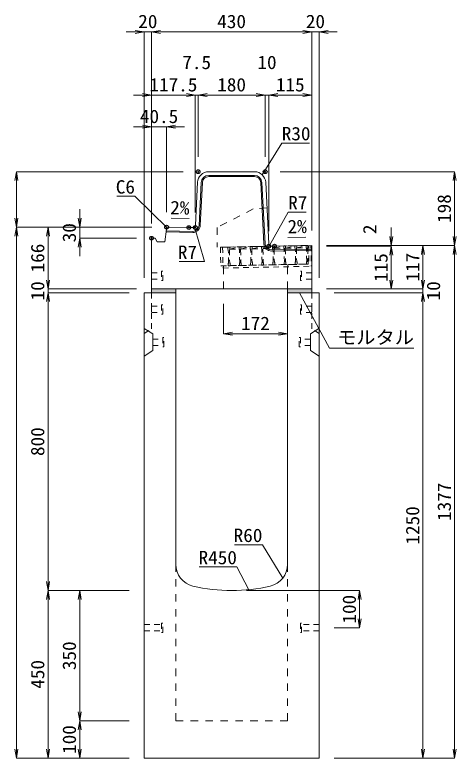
# Model space of a CAD drawing. Units: millimetres at full size. Extents: x -22536 to 51867, y -19720 to 38340.
# Drawn here: x 19818 to 21003, y -8970 to -6974 of the extents above; entities that cross this region are included whole.
import ezdxf
from ezdxf.enums import TextEntityAlignment as Align

# ---------------------------------------------------------------- set-up
doc = ezdxf.new("R2010")
doc.units = ezdxf.units.MM
doc.header["$LTSCALE"] = 20
doc.header["$PDMODE"] = 32
doc.header["$PDSIZE"] = 10
doc.linetypes.add('USER1', pattern=[2, 1, -1])
doc.linetypes.add('USER2', pattern=[1.35, 0.75, -0.6])
for name, color, linetype, lineweight in [('インサート', 3, 'USER2', 9), ('グレーチング', 7, 'USER2', 5), ('モルタル', 7, 'Continuous', 9), ('受枠', 3, 'USER2', 9), ('寸法線', 7, 'Continuous', 13), ('引出線', 4, 'Continuous', 13), ('本体', 2, 'Continuous', 13), ('目地', 132, 'Continuous', 5)]:
    doc.layers.add(name, color=color, linetype=linetype, lineweight=lineweight)
doc.layers.add('作業エリア', color=11, linetype='Continuous')
doc.styles.add('ＭＳ 明朝', font='')
doc.styles.get('ＭＳ 明朝').set_extended_font_data('MS Mincho')

# ---------------------------------------------------------------- blocks, each defined once
blk = doc.blocks.new('open_arrow')
at = {"color": 0, "linetype": 'Continuous', "lineweight": -2}
blk.add_lwpolyline([(7.5, 1.25), (0, 0), (7.5, -1.25)], dxfattribs=at)

msp = doc.modelspace()

# ---------------------------------------------------------------- hatches: boundary and pattern name
at = {"layer": 'モルタル'}
for points in [[(20250, -7720), (20250, -7710), (20185, -7710), (20185, -7720)], [(20615, -7720), (20615, -7710), (20550, -7710), (20550, -7720)]]:
    msp.add_hatch(color=256, dxfattribs=at).paths.add_polyline_path(points)

# ---------------------------------------------------------------- linework, layer by layer
at = {"layer": 'インサート'}
for p, q in [((20215, -7662.5), (20212, -7662.5)), ((20212, -7662.5), (20212, -7687.5)), ((20215, -7687.5), (20215, -7662.5)), ((20585, -7662.5), (20588, -7662.5)), ((20585, -7687.5), (20585, -7662.5)), ((20588, -7662.5), (20588, -7687.5)), ((20185, -7666.5), (20212, -7666.5)), ((20185, -7666.5), (20185, -7683.5)), ((20185, -7683.5), (20212, -7683.5)), ((20615, -7666.5), (20588, -7666.5)), ((20615, -7683.5), (20588, -7683.5)), ((20615, -7666.5), (20615, -7683.5)), ((20212, -7687.5), (20215, -7687.5)), ((20588, -7687.5), (20585, -7687.5)), ((20185, -7756.5), (20212, -7756.5)), ((20185, -7756.5), (20185, -7773.5)), ((20215, -7752.5), (20212, -7752.5)), ((20212, -7752.5), (20212, -7777.5)), ((20215, -7777.5), (20215, -7752.5)), ((20585, -7752.5), (20588, -7752.5)), ((20585, -7777.5), (20585, -7752.5)), ((20588, -7752.5), (20588, -7777.5)), ((20615, -7756.5), (20588, -7756.5)), ((20615, -7756.5), (20615, -7773.5)), ((20185, -7773.5), (20212, -7773.5)), ((20212, -7777.5), (20215, -7777.5)), ((20588, -7777.5), (20585, -7777.5)), ((20615, -7773.5), (20588, -7773.5)), ((20188.2, -7844.5), (20215.2, -7844.5)), ((20188.2, -7844.5), (20188.2, -7861.5)), ((20218.2, -7840.5), (20215.2, -7840.5)), ((20215.2, -7840.5), (20215.2, -7865.5)), ((20218.2, -7865.5), (20218.2, -7840.5)), ((20581.8, -7840.5), (20584.8, -7840.5)), ((20581.8, -7865.5), (20581.8, -7840.5)), ((20584.8, -7840.5), (20584.8, -7865.5)), ((20611.8, -7844.5), (20584.8, -7844.5)), ((20611.8, -7844.5), (20611.8, -7861.5)), ((20188.2, -7861.5), (20215.2, -7861.5)), ((20611.8, -7861.5), (20584.8, -7861.5)), ((20215.2, -7865.5), (20218.2, -7865.5)), ((20584.8, -7865.5), (20581.8, -7865.5)), ((20165, -8611.5), (20212, -8611.5)), ((20165, -8611.5), (20165, -8628.5)), ((20215, -8607.5), (20212, -8607.5)), ((20212, -8607.5), (20212, -8632.5)), ((20215, -8632.5), (20215, -8607.5)), ((20588, -8607.5), (20585, -8607.5)), ((20585, -8607.5), (20585, -8632.5)), ((20588, -8632.5), (20588, -8607.5)), ((20635, -8611.5), (20588, -8611.5)), ((20635, -8628.5), (20635, -8611.5)), ((20165, -8628.5), (20212, -8628.5)), ((20212, -8632.5), (20215, -8632.5)), ((20585, -8632.5), (20588, -8632.5)), ((20635, -8628.5), (20588, -8628.5))]:
    msp.add_line(p, q, dxfattribs=at)
at = {"layer": 'グレーチング'}
for p, q in [((20389.92, -7597.5), (20604.88, -7593.2)), ((20395.04, -7603.4), (20419.92, -7596.9)), ((20395.04, -7603.4), (20420.04, -7602.9)), ((20425.04, -7602.8), (20449.91, -7596.3)), ((20425.04, -7602.8), (20450.03, -7602.3)), ((20455.03, -7602.2), (20479.91, -7595.7)), ((20455.03, -7602.2), (20480.03, -7601.7)), ((20485.03, -7601.6), (20509.9, -7595.1)), ((20485.03, -7601.6), (20510.02, -7601.1)), ((20515.02, -7601), (20539.89, -7594.5)), ((20515.02, -7601), (20540.01, -7600.5)), ((20545.01, -7600.4), (20569.89, -7593.9)), ((20545.01, -7600.4), (20570.01, -7599.9)), ((20575.01, -7599.8), (20599.88, -7593.3)), ((20575.01, -7599.8), (20600, -7599.3)), ((20390.92, -7647.49), (20605.88, -7643.19))]:
    msp.add_line(p, q, dxfattribs=at)
for points in [[(20389.92, -7597.5), (20394.92, -7597.4), (20395.04, -7603.4), (20394.06, -7604.42), (20394.78, -7640.41), (20395.8, -7641.39), (20395.92, -7647.39), (20390.92, -7647.49), (20390.8, -7641.49), (20391.78, -7640.47), (20391.06, -7604.48), (20390.04, -7603.5)], [(20419.92, -7596.9), (20424.92, -7596.8), (20425.04, -7602.8), (20424.06, -7603.82), (20424.78, -7639.81), (20425.8, -7640.79), (20425.92, -7646.79), (20420.92, -7646.89), (20420.8, -7640.89), (20421.78, -7639.87), (20421.06, -7603.88), (20420.04, -7602.9)], [(20449.91, -7596.3), (20454.91, -7596.2), (20455.03, -7602.2), (20454.05, -7603.22), (20454.77, -7639.21), (20455.79, -7640.19), (20455.91, -7646.19), (20450.91, -7646.29), (20450.79, -7640.29), (20451.77, -7639.27), (20451.05, -7603.28), (20450.03, -7602.3)], [(20479.91, -7595.7), (20484.91, -7595.6), (20485.03, -7601.6), (20484.05, -7602.62), (20484.77, -7638.61), (20485.79, -7639.59), (20485.91, -7645.59), (20480.91, -7645.69), (20480.79, -7639.69), (20481.77, -7638.67), (20481.05, -7602.68), (20480.03, -7601.7)], [(20509.9, -7595.1), (20514.9, -7595), (20515.02, -7601), (20514.04, -7602.02), (20514.76, -7638.01), (20515.78, -7638.99), (20515.9, -7644.99), (20510.9, -7645.09), (20510.78, -7639.09), (20511.76, -7638.07), (20511.04, -7602.08), (20510.02, -7601.1)], [(20539.89, -7594.5), (20544.89, -7594.4), (20545.01, -7600.4), (20544.03, -7601.42), (20544.75, -7637.41), (20545.77, -7638.39), (20545.89, -7644.39), (20540.89, -7644.49), (20540.77, -7638.49), (20541.75, -7637.47), (20541.03, -7601.48), (20540.01, -7600.5)], [(20569.89, -7593.9), (20574.89, -7593.8), (20575.01, -7599.8), (20574.03, -7600.82), (20574.75, -7636.81), (20575.77, -7637.79), (20575.89, -7643.79), (20570.89, -7643.89), (20570.77, -7637.89), (20571.75, -7636.87), (20571.03, -7600.88), (20570.01, -7599.9)], [(20599.88, -7593.3), (20604.88, -7593.2), (20605, -7599.2), (20604.02, -7600.22), (20604.74, -7636.21), (20605.76, -7637.19), (20605.88, -7643.19), (20600.88, -7643.29), (20600.76, -7637.29), (20601.74, -7636.27), (20601.02, -7600.28), (20600, -7599.3)]]:
    msp.add_lwpolyline(points, close=True, dxfattribs=at)
at = {"layer": 'モルタル'}
for points in [[(20185, -7710), (20250, -7710), (20250, -7720), (20185, -7720)], [(20550, -7710), (20615, -7710), (20615, -7720), (20550, -7720)]]:
    msp.add_lwpolyline(points, close=True, dxfattribs=at)
at = {"layer": '作業エリア'}
for p in [(20310, -7395), (20490, -7395), (20225.5, -7543.81), (20285, -7545), (20302.5, -7545), (20185, -7573.81), (20500, -7595), (20515, -7595)]:
    msp.add_point(p, dxfattribs=at)
at = {"layer": '受枠'}
for p, q in [((20369.93, -7597.9), (20612.88, -7593.04)), ((20369.93, -7597.9), (20370.93, -7647.89)), ((20375.93, -7597.78), (20377.05, -7653.77)), ((20606.88, -7593.16), (20607.88, -7643.15)), ((20612.88, -7593.04), (20614, -7649.03)), ((20370.93, -7647.89), (20607.88, -7643.15)), ((20550.89, -7644.29), (20551.01, -7650.29)), ((20377.05, -7653.77), (20614, -7649.03))]:
    msp.add_line(p, q, dxfattribs=at)
at = {"layer": '寸法線'}
for p, q in [((20233, -7019.42), (20117, -7019.42)), ((20165, -7680), (20165, -7019.42)), ((20185, -7019.42), (20615, -7019.42)), ((20185, -7533.81), (20185, -7019.42)), ((20185, -7533.81), (20185, -7019.42)), ((20567, -7019.42), (20683, -7019.42)), ((20615, -7553), (20615, -7019.42)), ((20615, -7553), (20615, -7019.42)), ((20635, -7680), (20635, -7019.42)), ((20137, -7189.42), (20302.5, -7189.42)), ((20185, -7533.81), (20185, -7189.42)), ((20254.5, -7189.42), (20358, -7189.42)), ((20302.5, -7505), (20302.5, -7189.42)), ((20302.5, -7505), (20302.5, -7189.42)), ((20310, -7355), (20310, -7189.42)), ((20310, -7189.42), (20490, -7189.42)), ((20310, -7355), (20310, -7189.42)), ((20442, -7189.42), (20548, -7189.42)), ((20490, -7355), (20490, -7189.42)), ((20490, -7355), (20490, -7189.42)), ((20500, -7555), (20500, -7189.42)), ((20500, -7189.42), (20615, -7189.42)), ((20500, -7555), (20500, -7189.42)), ((20615, -7553), (20615, -7189.42)), ((20137, -7274.42), (20273.5, -7274.42)), ((20185, -7533.81), (20185, -7274.42)), ((20225.5, -7503.81), (20225.5, -7274.42)), ((19822.06, -7395), (19822.06, -7543.81)), ((20270, -7395), (19822.06, -7395)), ((20530, -7395), (20998.78, -7395)), ((20998.78, -7395), (20998.78, -7593)), ((19992.06, -7495.81), (19992.06, -7621.81)), ((20185.5, -7543.81), (19822.06, -7543.81)), ((19822.06, -8970), (19822.06, -7543.81)), ((20185.5, -7543.81), (19822.06, -7543.81)), ((19907.06, -7543.81), (19907.06, -7710)), ((20185.5, -7543.81), (19907.06, -7543.81)), ((20185.5, -7543.81), (19992.06, -7543.81)), ((20828.78, -7545), (20828.78, -7643)), ((20145, -7573.81), (19992.06, -7573.81)), ((20655, -7593), (20828.78, -7593)), ((20655, -7593), (20913.78, -7593)), ((20655, -7593), (20998.78, -7593)), ((20655, -7593), (20998.78, -7593)), ((20655, -7595), (20828.78, -7595)), ((20655, -7595), (20828.78, -7595)), ((20828.78, -7595), (20828.78, -7710)), ((20913.78, -7593), (20913.78, -7710)), ((20998.78, -7593), (20998.78, -8970)), ((19907.06, -7662), (19907.06, -7768)), ((20913.78, -7662), (20913.78, -7768)), ((20145, -7710), (19907.06, -7710)), ((20145, -7710), (19907.06, -7710)), ((20125, -7720), (19907.06, -7720)), ((19907.06, -7720), (19907.06, -8520)), ((20125, -7720), (19907.06, -7720)), ((20655, -7710), (20828.78, -7710)), ((20655, -7710), (20913.78, -7710)), ((20655, -7710), (20913.78, -7710)), ((20675, -7720), (20913.78, -7720)), ((20675, -7720), (20913.78, -7720)), ((20913.78, -7720), (20913.78, -8970)), ((20378, -7750), (20378, -7830.23)), ((20378, -7830.23), (20550, -7830.23)), ((20125, -8520), (19907.06, -8520)), ((19907.06, -8970), (19907.06, -8520)), ((20125, -8520), (19907.06, -8520)), ((19992.06, -8520), (19992.06, -8870)), ((20125, -8520), (19992.06, -8520)), ((20440, -8520), (20743.78, -8520)), ((20743.78, -8520), (20743.78, -8620)), ((20675, -8620), (20743.78, -8620)), ((20125, -8870), (19992.06, -8870)), ((19992.06, -8870), (19992.06, -8970)), ((20125, -8870), (19992.06, -8870)), ((20125, -8970), (19822.06, -8970)), ((20125, -8970), (19907.06, -8970)), ((20125, -8970), (19992.06, -8970)), ((20675, -8970), (20913.78, -8970)), ((20675, -8970), (20998.78, -8970))]:
    msp.add_line(p, q, dxfattribs=at)
at = {"layer": '引出線'}
for points in [[(20482.14, -7403.26), (20534.6, -7317.93), (20609.27, -7317.93)], [(20228.13, -7546.85), (20140.5, -7461.04), (20092.16, -7461.04)], [(20501.83, -7593.07), (20551.86, -7503.47), (20599.79, -7503.47)], [(20286.1, -7520.96), (20237.36, -7519.98), (20286.11, -7520.96)], [(20300.67, -7543.07), (20327.18, -7636.44), (20259.25, -7636.44)], [(20550.86, -7571.41), (20599.57, -7570.44), (20550.83, -7571.41)], [(20582.5, -7720), (20663.13, -7869.03), (20889.05, -7869.03)], [(20537.07, -8486.68), (20482.66, -8396.79), (20407.98, -8396.79)], [(20446.44, -8517.6), (20414.22, -8456.45), (20313.21, -8456.45)]]:
    msp.add_lwpolyline(points, dxfattribs=at)
at = {"layer": '本体'}
for p, q in [((20338.54, -7395), (20461.46, -7395)), ((20302.83, -7538.35), (20308.57, -7423.5)), ((20499.67, -7588.35), (20491.43, -7423.5)), ((20224.76, -7549.76), (20231.5, -7543.93)), ((20231.5, -7543.93), (20285, -7545)), ((20285, -7545), (20295.84, -7545)), ((20224.76, -7549.76), (20220.5, -7583.81)), ((20185, -7710), (20185, -7573.81)), ((20195, -7573.81), (20185, -7573.81)), ((20200, -7583.81), (20195, -7573.81)), ((20220.5, -7583.81), (20200, -7583.81)), ((20515, -7595), (20506.66, -7595)), ((20615, -7593), (20515, -7595)), ((20615, -7710), (20615, -7593)), ((20165, -7720), (20165, -8970)), ((20165, -7720), (20250, -7720)), ((20185, -7710), (20615, -7710)), ((20250, -7720), (20250, -8449.47)), ((20550, -7720), (20635, -7720)), ((20550, -7720), (20550, -8449.47)), ((20635, -7720), (20635, -8970)), ((20165, -8970), (20635, -8970))]:
    msp.add_line(p, q, dxfattribs=at)
at = {"layer": '本体', "linetype": 'USER1'}
for p, q in [((20458, -7495), (20361, -7545)), ((20494.85, -7492), (20458, -7495)), ((20361, -7545), (20361, -7598.08)), ((20515, -7595), (20361, -7598.08)), ((20550, -7710), (20550, -7644.31)), ((20378, -7710), (20378, -7647.75))]:
    msp.add_line(p, q, dxfattribs=at)
at = {"layer": '本体', "linetype": 'USER2', "lineweight": 9}
for p, q in [((20185, -7817), (20185, -7720)), ((20615, -7817), (20615, -7720)), ((20165, -7829.5), (20185, -7817)), ((20635, -7829.5), (20615, -7817))]:
    msp.add_line(p, q, dxfattribs=at)
at = {"layer": '本体', "lineweight": 9}
for p, q in [((20165, -7816), (20188.2, -7830.5)), ((20634.58, -7816.26), (20611.8, -7830.5)), ((20188.2, -7830.5), (20188.2, -7875.5)), ((20611.8, -7830.5), (20611.8, -7875.5)), ((20188.2, -7875.5), (20165, -7890)), ((20611.8, -7875.5), (20635, -7890))]:
    msp.add_line(p, q, dxfattribs=at)
at = {"layer": '本体', "linetype": 'USER1', "lineweight": 15}
for p, q in [((20250, -8449.47), (20250, -8870)), ((20550, -8449.47), (20550, -8870)), ((20250, -8870), (20550, -8870))]:
    msp.add_line(p, q, dxfattribs=at)
at = {"layer": '本体'}
for centre, radius, start, end in [((20338.54, -7425), 30, 90, 177.13759), ((20461.46, -7425), 30, 2.86241, 90), ((20295.84, -7538), 7, 270, 357.13759), ((20506.66, -7588), 7, 182.86241, 270), ((20310, -8449.47), 60, 180, 256.65764), ((20490, -8449.47), 60, 283.34236, 0), ((20400, -8070), 450, 256.65764, 283.34236)]:
    msp.add_arc(centre, radius, start, end, dxfattribs=at)
at = {"layer": '目地'}
for p, q in [((20338.54, -7405), (20461.46, -7405)), ((20312.81, -7539.06), (20318.56, -7424)), ((20315.81, -7539.21), (20321.56, -7424.15)), ((20338.54, -7408), (20461.46, -7408)), ((20478.44, -7424.15), (20486.69, -7589.16)), ((20481.44, -7424), (20489.69, -7589.01)), ((20223.88, -7556.78), (20295.43, -7558.21)), ((20224.25, -7553.79), (20295.49, -7555.21)), ((20507.01, -7605.16), (20615, -7603)), ((20507.07, -7608.16), (20615, -7606))]:
    msp.add_line(p, q, dxfattribs=at)
for centre, radius, start, end in [((20338.54, -7425), 20, 90, 177.13759), ((20461.46, -7425), 20, 2.86241, 90), ((20338.54, -7425), 17, 90, 177.13759), ((20461.46, -7425), 17, 2.86241, 90), ((20295.83, -7538.22), 20, 268.85424, 357.13759), ((20295.83, -7538.22), 17, 268.85424, 357.13759), ((20506.67, -7588.17), 20, 182.86241, 271.14576), ((20506.67, -7588.17), 17, 182.86241, 271.14576)]:
    msp.add_arc(centre, radius, start, end, dxfattribs=at)

# ---------------------------------------------------------------- block references
at = {"layer": '寸法線', "xscale": 3.2, "yscale": 3.2}
for p, rotation in [((20165, -7019.42), 180), ((20615, -7019.42), 180), ((20615, -7019.42), 180), ((20185, -7189.42), 180), ((20302.5, -7189.42), 180), ((20302.5, -7189.42), 180), ((20490, -7189.42), 180), ((20490, -7189.42), 180), ((20615, -7189.42), 180), ((20185, -7274.42), 180), ((19822.06, -7395), 270), ((20998.78, -7395), 270), ((19822.06, -7543.81), 90), ((19992.06, -7543.81), 90), ((19822.06, -7543.81), 270), ((19907.06, -7543.81), 270), ((19992.06, -7573.81), 270), ((20828.78, -7593), 90), ((20998.78, -7593), 90), ((20828.78, -7595), 270), ((20828.78, -7595), 270), ((20913.78, -7593), 270), ((20998.78, -7593), 270), ((19907.06, -7710), 90), ((19907.06, -7710), 90), ((20828.78, -7710), 90), ((20913.78, -7710), 90), ((20913.78, -7710), 90), ((19907.06, -7720), 270), ((19907.06, -7720), 270), ((20913.78, -7720), 270), ((20913.78, -7720), 270), ((20550, -7830.23), 180), ((19907.06, -8520), 90), ((19907.06, -8520), 270), ((19992.06, -8520), 270), ((20743.78, -8520), 270), ((20743.78, -8620), 90), ((19992.06, -8870), 90), ((19992.06, -8870), 270), ((19822.06, -8970), 90), ((19907.06, -8970), 90), ((19992.06, -8970), 90), ((20913.78, -8970), 90), ((20998.78, -8970), 90)]:
    msp.add_blockref('open_arrow', p, dxfattribs=dict(at, rotation=rotation))
for p in [(20185, -7019.42), (20185, -7019.42), (20635, -7019.42), (20310, -7189.42), (20310, -7189.42), (20500, -7189.42), (20500, -7189.42), (20225.5, -7274.42), (20378, -7830.23)]:
    msp.add_blockref('open_arrow', p, dxfattribs=at)
at = {"layer": '引出線', "xscale": 0.0533, "yscale": 0.0533}
for p, rotation in [((20482.14, -7403.26), 58.4), ((20286.1, -7520.96), 178.9), ((20300.67, -7543.07), 285.9), ((20228.13, -7546.85), 135.6), ((20550.86, -7571.41), 1.1), ((20501.83, -7593.07), 60.8), ((20582.5, -7720), 298.4), ((20537.07, -8486.68), 121.2), ((20446.44, -8517.6), 117.8)]:
    msp.add_blockref('open_arrow', p, dxfattribs=dict(at, rotation=rotation))

# ---------------------------------------------------------------- texts
at = {"layer": '寸法線', "style": 'ＭＳ 明朝', "width": 1.05}
for s, p in [('20', (20175, -6991.42)), ('430', (20400, -6991.42)), ('20', (20625, -6991.42)), ('7.5', (20306.25, -7101.42)), ('10', (20495, -7101.42)), ('117.5', (20243.75, -7161.42)), ('180', (20400, -7161.42)), ('115', (20557.5, -7161.42)), ('40.5', (20205.25, -7246.42)), ('172', (20464, -7802.23))]:
    msp.add_text(s, height=36.03, dxfattribs=at).set_placement(p, align=Align.MIDDLE_CENTER)
for s, p in [('198', (20970.78, -7494)), ('30', (19964.06, -7558.81)), ('2', (20770.78, -7549.66)), ('166', (19879.06, -7626.9)), ('115', (20800.78, -7652.5)), ('117', (20885.78, -7651.5)), ('10', (19879.06, -7715)), ('10', (20941.78, -7715)), ('800', (19879.06, -8120)), ('1377', (20970.78, -8281.5)), ('1250', (20885.78, -8345)), ('100', (20715.78, -8570)), ('350', (19964.06, -8695)), ('450', (19879.06, -8745)), ('100', (19964.06, -8920))]:
    msp.add_text(s, height=36.03, rotation=90, dxfattribs=at).set_placement(p, align=Align.MIDDLE_CENTER)
at = {"layer": '引出線', "style": 'ＭＳ 明朝', "width": 1.05}
for s, p in [('R30', (20534.6, -7274.73)), ('R7', (20551.86, -7460.27)), ('モルタル', (20683.13, -7821.92))]:
    msp.add_text(s, height=36.03, dxfattribs=at).set_placement(p, align=Align.TOP_LEFT)
for s, p in [('C6', (20140.5, -7417.84)), ('R7', (20307.18, -7593.24)), ('R60', (20482.66, -8353.59)), ('R450', (20414.22, -8413.25))]:
    msp.add_text(s, height=36.03, dxfattribs=at).set_placement(p, align=Align.TOP_RIGHT)
msp.add_text('2%', height=36.03, rotation=358.854, dxfattribs=at).set_placement((20287.05, -7474.06), align=Align.TOP_RIGHT)
msp.add_text('2%', height=36.03, rotation=1.146, dxfattribs=at).set_placement((20549.89, -7524.52), align=Align.TOP_LEFT)

doc.saveas('drawing.dxf')
